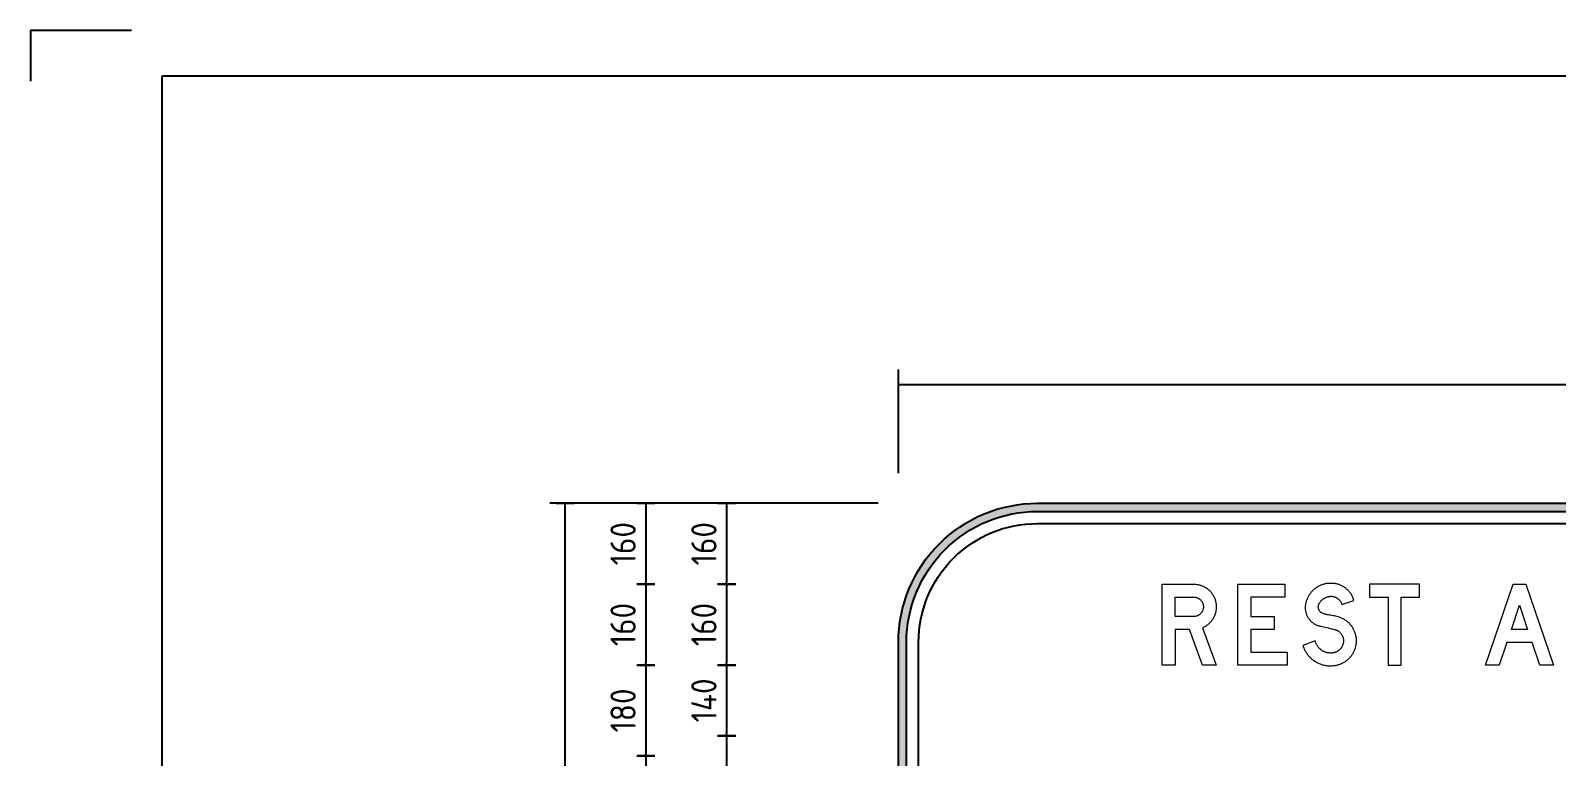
# Model space of a CAD drawing. Extents: x 0 to 420, y 0 to 297.
# Drawn here: x 0 to 151, y 225.2 to 297 of the extents above; entities that cross this region are included whole.
import ezdxf
from ezdxf.enums import TextEntityAlignment as Align

# ---------------------------------------------------------------- set-up
doc = ezdxf.new("R2010")
doc.units = 0
doc.header["$LTSCALE"] = 0.3
doc.layers.get('0').update_dxf_attribs({"linetype": 'CONTINUOUS'})
doc.layers.get('DEFPOINTS').update_dxf_attribs({"linetype": 'CONTINUOUS'})
for name, color, linetype in [('BLUE', 162, 'CONTINUOUS'), ('L18', 4, 'CONTINUOUS'), ('T25', 1, 'CONTINUOUS'), ('TBLK18', 4, 'CONTINUOUS'), ('TBLK25', 1, 'CONTINUOUS'), ('TBLK35', 3, 'CONTINUOUS'), ('TBLK50', 7, 'CONTINUOUS')]:
    doc.layers.add(name, color=color, linetype=linetype)
doc.styles.add('ISO', font='iso.shx')
doc.dimstyles.new('SIGNSDIM', dxfattribs={"dimtxt": 2.5, "dimasz": 0.2, "dimexe": 1.5, "dimexo": 2, "dimgap": 1, "dimtad": 1, "dimtoh": 1, "dimdec": 4, "dimlfac": 20, "dimrnd": 1, "dimdsep": 46, "dimtxsty": 'ISO', "dimblk": 'SGNDIM', "dimcen": 2.5, "dimse2": 1, "dimadec": 0, "dimazin": 0, "dimtfac": 1, "dimtdec": 4, "dimtix": 1, "dimtmove": 0, "dimatfit": 3, "dimldrblk": 'SGNDIM', "dimfxl": 1, "dimtolj": 1, "dimtzin": 0, "dimarcsym": 0})

# ---------------------------------------------------------------- blocks, each defined once
blk = doc.blocks.new('A3BBLK')
at = {"layer": 'TBLK25'}
for p, q in [((10, 297), (0, 297)), ((0, 297), (0, 292))]:
    blk.add_line(p, q, dxfattribs=at)
at = {"layer": 'TBLK50'}
for p, q in [((415.5, 292.5), (13, 292.5)), ((13, 292.5), (13, 4.5))]:
    blk.add_line(p, q, dxfattribs=at)
blk = doc.blocks.new('a3_in_vtblk std dwg')
blk.add_blockref('A3BBLK', (0, 0))
at = {"layer": 'TBLK18', "style": 'ISO'}
blk.add_attdef('MR_DIRECTORATE', text='', height=1.5, dxfattribs=at).set_placement((381.5, 68.12), align=Align.CENTER)
for tag, p in [('STREET_NAME', (355.51, 62.1)), ('SUBURB_POSTCODE', (388.49, 62.1)), ('TELEPHONE_NO.', (368.31, 59.84)), ('FAX_NO.', (393.56, 59.84))]:
    blk.add_attdef(tag, p, '', height=1.5, dxfattribs=at)
at = {"layer": 'TBLK25', "style": 'ISO'}
for tag, height, p in [('MR_BRANCH', 2, (381.5, 65.2)), ('ROAD_SECTION', 1.75, (384.5, 29.16)), ('SLK', 1.75, (384.5, 26.11)), ('CHAINAGE', 1.75, (384.5, 19.21))]:
    blk.add_attdef(tag, text='', height=height, dxfattribs=at).set_placement(p, align=Align.CENTER)
for tag, p, height in [('FILE_NUMBER', (371.77, 54.24), 2.5), ('DESIGNED_/_DRAWN', (371.77, 49.49), 2), ('VERIFIED', (371.77, 44.49), 2), ('APPROVED', (371.77, 39.49), 2), ('LOCAL_AUTHORITY', (370.48, 16.73), 1.25)]:
    blk.add_attdef(tag, p, '', height=height, dxfattribs=at)
at = {"layer": 'TBLK35', "style": 'ISO', "width": 0.9}
for tag, p in [('ROAD_PROJECT&NUMBER', (384.5, 32.23)), ('DRAWING_DESCRIPTION', (384.5, 22.29))]:
    blk.add_attdef(tag, text='', height=2.5, dxfattribs=at).set_placement(p, align=Align.CENTER)
at = {"layer": 'TBLK50', "style": 'ISO'}
blk.add_attdef('MRWA_DRG_NUMBER', (356.29, 6.08), '', height=5, dxfattribs=at)
blk = doc.blocks.new('SGNDIM')
for p, q in [((0, 0), (-1, 0)), ((0, 4.5), (0, -4.5))]:
    blk.add_line(p, q)
blk = doc.blocks.new('*D14')
at = {"layer": 'DEFPOINTS', "color": 0, "transparency": 16777216}
for p in [(265.89, 261.98), (85.89, 251.2), (265.89, 251.2)]:
    blk.add_point(p, dxfattribs=at)
at = {"layer": 'T25', "color": 0, "lineweight": -2, "transparency": 16777216}
for p, q in [((85.89, 253.2), (85.89, 263.48)), ((265.89, 253.2), (265.89, 263.48)), ((86.09, 261.98), (265.69, 261.98))]:
    blk.add_line(p, q, dxfattribs=at)
at = {"layer": 'T25', "color": 0, "lineweight": -2, "transparency": 16777216, "xscale": 0.2, "yscale": 0.2, "zscale": 0.2, "rotation": 180}
blk.add_blockref('SGNDIM', (85.89, 261.98), dxfattribs=at)
at = {"layer": 'T25', "color": 0, "lineweight": -2, "transparency": 16777216, "xscale": 0.2, "yscale": 0.2, "zscale": 0.2}
blk.add_blockref('SGNDIM', (265.89, 261.98), dxfattribs=at)
at = {"layer": 'T25', "color": 0, "transparency": 16777216, "insert": (175.89, 264.23), "char_height": 2.5, "attachment_point": 5, "style": 'ISO'}
blk.add_mtext('\\A1;3600', dxfattribs=at)
blk = doc.blocks.new('*D32')
at = {"layer": 'DEFPOINTS', "color": 0, "transparency": 16777216}
for p in [(79.89, 225.24), (60.89, 175.24), (79.89, 175.24)]:
    blk.add_point(p, dxfattribs=at)
at = {"layer": 'T25', "color": 0, "lineweight": -2, "transparency": 16777216}
blk.add_line((60.89, 225.04), (60.89, 175.44), dxfattribs=at)
at = {"layer": 'T25', "color": 0, "lineweight": -2, "transparency": 16777216, "xscale": 0.2, "yscale": 0.2, "zscale": 0.2}
for p, rotation in [((60.89, 225.24), 90), ((60.89, 175.24), 270)]:
    blk.add_blockref('SGNDIM', p, dxfattribs=dict(at, rotation=rotation))
at = {"layer": 'T25', "color": 0, "transparency": 16777216, "insert": (58.64, 200.24), "char_height": 2.5, "attachment_point": 5, "rotation": 90, "style": 'ISO'}
blk.add_mtext('\\A1;1000', dxfattribs=at)
blk = doc.blocks.new('*D33')
at = {"layer": 'DEFPOINTS', "color": 0, "transparency": 16777216}
for p in [(67.32, 234.23), (60.89, 225.24), (67.32, 225.24)]:
    blk.add_point(p, dxfattribs=at)
at = {"layer": 'T25', "color": 0, "lineweight": -2, "transparency": 16777216}
blk.add_line((60.89, 234.03), (60.89, 225.44), dxfattribs=at)
at = {"layer": 'T25', "color": 0, "lineweight": -2, "transparency": 16777216, "xscale": 0.2, "yscale": 0.2, "zscale": 0.2}
for p, rotation in [((60.89, 234.23), 90), ((60.89, 225.24), 270)]:
    blk.add_blockref('SGNDIM', p, dxfattribs=dict(at, rotation=rotation))
at = {"layer": 'T25', "color": 0, "transparency": 16777216, "insert": (58.64, 229.73), "char_height": 2.5, "attachment_point": 5, "rotation": 90, "style": 'ISO'}
blk.add_mtext('\\A1;180', dxfattribs=at)
blk = doc.blocks.new('*D34')
at = {"layer": 'DEFPOINTS', "color": 0, "transparency": 16777216}
for p in [(79.89, 242.23), (60.89, 234.23), (79.89, 234.23)]:
    blk.add_point(p, dxfattribs=at)
at = {"layer": 'T25', "color": 0, "lineweight": -2, "transparency": 16777216}
blk.add_line((60.89, 242.03), (60.89, 234.43), dxfattribs=at)
at = {"layer": 'T25', "color": 0, "lineweight": -2, "transparency": 16777216, "xscale": 0.2, "yscale": 0.2, "zscale": 0.2}
for p, rotation in [((60.89, 242.23), 90), ((60.89, 234.23), 270)]:
    blk.add_blockref('SGNDIM', p, dxfattribs=dict(at, rotation=rotation))
at = {"layer": 'T25', "color": 0, "transparency": 16777216, "insert": (58.64, 238.23), "char_height": 2.5, "attachment_point": 5, "rotation": 90, "style": 'ISO'}
blk.add_mtext('\\A1;160', dxfattribs=at)
blk = doc.blocks.new('*D35')
at = {"layer": 'DEFPOINTS', "color": 0, "transparency": 16777216}
for p in [(79.89, 250.23), (60.89, 242.23), (79.89, 242.23)]:
    blk.add_point(p, dxfattribs=at)
at = {"layer": 'T25', "color": 0, "lineweight": -2, "transparency": 16777216}
for p, q in [((77.89, 250.23), (59.39, 250.23)), ((60.89, 250.03), (60.89, 242.43))]:
    blk.add_line(p, q, dxfattribs=at)
at = {"layer": 'T25', "color": 0, "lineweight": -2, "transparency": 16777216, "xscale": 0.2, "yscale": 0.2, "zscale": 0.2}
for p, rotation in [((60.89, 250.23), 90), ((60.89, 242.23), 270)]:
    blk.add_blockref('SGNDIM', p, dxfattribs=dict(at, rotation=rotation))
at = {"layer": 'T25', "color": 0, "transparency": 16777216, "insert": (58.64, 246.23), "char_height": 2.5, "attachment_point": 5, "rotation": 90, "style": 'ISO'}
blk.add_mtext('\\A1;160', dxfattribs=at)
blk = doc.blocks.new('*D65')
at = {"layer": 'DEFPOINTS', "color": 0, "transparency": 16777216}
for p in [(79.89, 250.23), (52.89, 165.23), (79.89, 165.23)]:
    blk.add_point(p, dxfattribs=at)
at = {"layer": 'T25', "color": 0, "lineweight": -2, "transparency": 16777216}
for p, q in [((77.89, 250.23), (51.39, 250.23)), ((52.89, 250.03), (52.89, 165.43)), ((77.89, 165.23), (51.39, 165.23))]:
    blk.add_line(p, q, dxfattribs=at)
at = {"layer": 'T25', "color": 0, "lineweight": -2, "transparency": 16777216, "xscale": 0.2, "yscale": 0.2, "zscale": 0.2}
for p, rotation in [((52.89, 250.23), 90), ((52.89, 165.23), 270)]:
    blk.add_blockref('SGNDIM', p, dxfattribs=dict(at, rotation=rotation))
at = {"layer": 'T25', "color": 0, "transparency": 16777216, "insert": (50.64, 207.73), "char_height": 2.5, "attachment_point": 5, "rotation": 90, "style": 'ISO'}
blk.add_mtext('\\A1;1700', dxfattribs=at)
blk = doc.blocks.new('*D68')
at = {"layer": 'DEFPOINTS', "color": 0, "transparency": 16777216}
for p in [(87.88, 227.22), (68.89, 214.47), (87.88, 214.47)]:
    blk.add_point(p, dxfattribs=at)
at = {"layer": 'T25', "color": 0, "lineweight": -2, "transparency": 16777216}
blk.add_line((68.89, 227.02), (68.89, 214.67), dxfattribs=at)
at = {"layer": 'T25', "color": 0, "lineweight": -2, "transparency": 16777216, "xscale": 0.2, "yscale": 0.2, "zscale": 0.2}
for p, rotation in [((68.89, 227.22), 90), ((68.89, 214.47), 270)]:
    blk.add_blockref('SGNDIM', p, dxfattribs=dict(at, rotation=rotation))
at = {"layer": 'T25', "color": 0, "transparency": 16777216, "insert": (66.64, 220.85), "char_height": 2.5, "attachment_point": 5, "rotation": 90, "style": 'ISO'}
blk.add_mtext('\\A1;255', dxfattribs=at)
blk = doc.blocks.new('*D69')
at = {"layer": 'DEFPOINTS', "color": 0, "transparency": 16777216}
for p in [(85.89, 242.23), (68.89, 234.23), (85.89, 234.23)]:
    blk.add_point(p, dxfattribs=at)
at = {"layer": 'T25', "color": 0, "lineweight": -2, "transparency": 16777216}
blk.add_line((68.89, 242.03), (68.89, 234.43), dxfattribs=at)
at = {"layer": 'T25', "color": 0, "lineweight": -2, "transparency": 16777216, "xscale": 0.2, "yscale": 0.2, "zscale": 0.2}
for p, rotation in [((68.89, 242.23), 90), ((68.89, 234.23), 270)]:
    blk.add_blockref('SGNDIM', p, dxfattribs=dict(at, rotation=rotation))
at = {"layer": 'T25', "color": 0, "transparency": 16777216, "insert": (66.64, 238.23), "char_height": 2.5, "attachment_point": 5, "rotation": 90, "style": 'ISO'}
blk.add_mtext('\\A1;160', dxfattribs=at)
blk = doc.blocks.new('*D70')
at = {"layer": 'DEFPOINTS', "color": 0, "transparency": 16777216}
for p in [(85.89, 250.23), (68.89, 242.23), (85.89, 242.23)]:
    blk.add_point(p, dxfattribs=at)
at = {"layer": 'T25', "color": 0, "lineweight": -2, "transparency": 16777216}
for p, q in [((83.89, 250.23), (67.39, 250.23)), ((68.89, 250.03), (68.89, 242.43))]:
    blk.add_line(p, q, dxfattribs=at)
at = {"layer": 'T25', "color": 0, "lineweight": -2, "transparency": 16777216, "xscale": 0.2, "yscale": 0.2, "zscale": 0.2}
for p, rotation in [((68.89, 250.23), 90), ((68.89, 242.23), 270)]:
    blk.add_blockref('SGNDIM', p, dxfattribs=dict(at, rotation=rotation))
at = {"layer": 'T25', "color": 0, "transparency": 16777216, "insert": (66.64, 246.23), "char_height": 2.5, "attachment_point": 5, "rotation": 90, "style": 'ISO'}
blk.add_mtext('\\A1;160', dxfattribs=at)
blk = doc.blocks.new('*D83')
at = {"layer": 'DEFPOINTS', "color": 0, "transparency": 16777216}
for p in [(74.34, 234.23), (68.89, 227.22), (74.34, 227.22)]:
    blk.add_point(p, dxfattribs=at)
at = {"layer": 'T25', "color": 0, "lineweight": -2, "transparency": 16777216}
blk.add_line((68.89, 234.03), (68.89, 227.42), dxfattribs=at)
at = {"layer": 'T25', "color": 0, "lineweight": -2, "transparency": 16777216, "xscale": 0.2, "yscale": 0.2, "zscale": 0.2}
for p, rotation in [((68.89, 234.23), 90), ((68.89, 227.22), 270)]:
    blk.add_blockref('SGNDIM', p, dxfattribs=dict(at, rotation=rotation))
at = {"layer": 'T25', "color": 0, "transparency": 16777216, "insert": (66.64, 230.73), "char_height": 2.5, "attachment_point": 5, "rotation": 90, "style": 'ISO'}
blk.add_mtext('\\A1;140', dxfattribs=at)

msp = doc.modelspace()

# ---------------------------------------------------------------- hatches: boundary and pattern name
at = {"layer": 'BLUE'}
h = msp.add_hatch(color=256, dxfattribs=at)
edge = h.paths.add_edge_path(flags=16)
edge.add_line((86.6851632, 178.9773906), (86.6851632, 236.4773906))
edge.add_arc((99.6351632, 236.4773906), 12.95, 90, 180, ccw=False)
edge.add_line((99.6351632, 249.4273906), (252.1351632, 249.4273906))
edge.add_arc((252.1351632, 236.4773906), 12.95, 0, 90, ccw=False)
edge.add_line((265.0851632, 236.4773906), (265.0851632, 178.9773906))
edge.add_arc((252.1351632, 178.9773906), 12.95, 270, 360, ccw=False)
edge.add_line((252.1351632, 166.0273906), (99.6351632, 166.0273906))
edge.add_arc((99.6351632, 178.9773906), 12.95, 180, 270, ccw=False)
edge = h.paths.add_edge_path()
edge.add_line((85.8851632, 178.9773906), (85.8851632, 236.4773906))
edge.add_arc((99.6351632, 236.4773906), 13.75, 90, 180, ccw=False)
edge.add_line((99.6351632, 250.2273906), (252.1351632, 250.2273906))
edge.add_arc((252.1351632, 236.4773906), 13.75, 0, 90, ccw=False)
edge.add_line((265.8851632, 236.4773906), (265.8851632, 178.9773906))
edge.add_arc((252.1351632, 178.9773906), 13.75, -90, 0, ccw=False)
edge.add_line((252.1351632, 165.2273906), (99.6351632, 165.2273906))
edge.add_arc((99.6351632, 178.9773906), 13.75, 180, 270, ccw=False)

# ---------------------------------------------------------------- linework, layer by layer
for points in [[(85.8851632, 178.9773906), (85.8851632, 236.4773906, -0.4142135624), (99.6351632, 250.2273906), (252.1351632, 250.2273906, -0.4142135624), (265.8851632, 236.4773906), (265.8851632, 178.9773906, -0.4142135624), (252.1351632, 165.2273906), (99.6351632, 165.2273906, -0.4142135624)], [(86.6851632, 178.9773906), (86.6851632, 236.4773906, -0.4142135624), (99.6351632, 249.4273906), (252.1351632, 249.4273906, -0.4142135624), (265.0851632, 236.4773906), (265.0851632, 178.9773906, -0.4142135624), (252.1351632, 166.0273906), (99.6351632, 166.0273906, -0.4142135624)], [(87.8851632, 178.9773906), (87.8851632, 236.4773906, -0.4142135624), (99.6351632, 248.2273906), (252.1351632, 248.2273906, -0.4142135624), (263.8851632, 236.4773906), (263.8851632, 178.9773906, -0.4142135624), (252.1351632, 167.2273906), (99.6351632, 167.2273906, -0.4142135624)]]:
    msp.add_lwpolyline(points, format="xyb", close=True, dxfattribs=at)
at = {"layer": 'BLUE', "lineweight": 0}
for points in [[(115.9887949, 237.9092401), (117.3415699, 234.2266861), (115.9887949, 234.2266861), (114.704342, 237.7452673), (113.2695807, 237.7452673), (113.2695807, 234.2266861), (111.9851277, 234.2266861), (111.9851277, 242.2271883), (115.1074416, 242.2271883), (115.1825957, 242.2271883), (115.2577499, 242.2203561), (115.3329041, 242.2203561), (115.4080582, 242.2066917), (115.4900446, 242.1998596), (115.5651987, 242.1861952), (115.6403529, 242.1656986), (115.7086749, 242.145202), (115.783829, 242.1247054), (115.8589832, 242.1042088), (115.9273052, 242.07688), (116.0024593, 242.042719), (116.0707813, 242.0153902), (116.1391033, 241.9812293), (116.2074252, 241.9470683), (116.268915, 241.9060751), (116.337237, 241.8650819), (116.3987267, 241.8240887), (116.4602165, 241.7762634), (116.5217063, 241.728438), (116.583196, 241.6806126), (116.6378536, 241.625955), (116.6925112, 241.5781297), (116.7471688, 241.5234721), (116.7949941, 241.4619823), (116.8428195, 241.4073247), (116.8906449, 241.345835), (116.9384703, 241.2843452), (116.9794634, 241.2228554), (117.0204566, 241.1545335), (117.0614498, 241.0862115), (117.0956108, 241.0178895), (117.1297718, 240.9495676), (117.1639327, 240.8812456), (117.1912615, 240.8129236), (117.2185903, 240.7377695), (117.2390869, 240.6694475), (117.2664157, 240.5942933), (117.2800801, 240.5191392), (117.3005767, 240.443985), (117.3142411, 240.3688309), (117.3279055, 240.2936767), (117.3347377, 240.2185225), (117.3415699, 240.1433684), (117.3415699, 240.0682142), (117.3415699, 239.9862278), (117.3415699, 239.9110737), (117.3415699, 239.8359195), (117.3347377, 239.7607654), (117.3279055, 239.6856112), (117.3142411, 239.6172892), (117.3005767, 239.5421351), (117.2869123, 239.4669809), (117.2664157, 239.3918267), (117.2459191, 239.3235048), (117.2254225, 239.2483506), (117.1980937, 239.1800286), (117.1707649, 239.1117067), (117.136604, 239.0433847), (117.1092752, 238.9750627), (117.0751142, 238.9067408), (117.034121, 238.8384188), (116.9931278, 238.776929), (116.9521347, 238.7154393), (116.9111415, 238.6539495), (116.8633161, 238.5924597), (116.8223229, 238.53097), (116.7676653, 238.4763124), (116.71984, 238.4216548), (116.6651824, 238.3669972), (116.6105248, 238.3191719), (116.5558672, 238.2645143), (116.5012097, 238.2166889), (116.4397199, 238.1688635), (116.3782301, 238.1278704), (116.3167404, 238.0868772), (116.2552506, 238.045884), (116.1869286, 238.011723), (116.1186067, 237.9707298), (116.0571169, 237.9365689)], [(119.4732152, 242.2271883), (124.1122767, 242.2271883), (124.1122767, 240.9495676), (120.750836, 240.9495676), (120.750836, 239.0297203), (123.0737828, 239.0297203), (123.0737828, 237.7452673), (120.750836, 237.7452673), (120.750836, 235.5111391), (124.3514036, 235.5111391), (124.3514036, 234.2266861), (119.4732152, 234.2266861), (119.4732152, 242.2271883)], [(128.6420231, 242.3091747), (128.5600367, 242.3091747), (128.4848826, 242.3023425), (128.4028962, 242.2955103), (128.327742, 242.2886781), (128.2457557, 242.2818459), (128.1637693, 242.2681815), (128.0886152, 242.2476849), (128.013461, 242.2271883), (127.9314746, 242.2066917), (127.8563205, 242.1861952), (127.7811663, 242.1588664), (127.7060122, 242.1315376), (127.6376902, 242.0973766), (127.562536, 242.0700478), (127.4873819, 242.0290546), (127.4190599, 241.9948937), (127.3507379, 241.9539005), (127.282416, 241.9129073), (127.214094, 241.8650819), (127.1526042, 241.8240887), (127.0911145, 241.7762634), (127.0296247, 241.7216058), (126.9681349, 241.6737804), (126.9066451, 241.6191228), (126.8519876, 241.5576331), (126.79733, 241.5029755), (126.7426724, 241.4414857), (126.6948471, 241.379996), (126.6401895, 241.3185062), (126.5991963, 241.2501842), (126.5513709, 241.1886945), (126.5103777, 241.1203725), (126.4693846, 241.0520505), (126.4283914, 240.9837286), (126.3942304, 240.9085744), (126.3600694, 240.8402524), (126.3259084, 240.7650983), (126.2985796, 240.6899441), (126.2712509, 240.6147899), (126.2507543, 240.5396358), (126.2302577, 240.4644816), (126.2097611, 240.3824952), (126.1892645, 240.3073411), (126.1756001, 240.2253547), (126.1619357, 240.1502006), (126.1551035, 240.0818786), (126.1482713, 240.0067244), (126.1482713, 239.9384025), (126.1482713, 239.8700805), (126.1482713, 239.8017585), (126.1551035, 239.7334366), (126.1619357, 239.6651146), (126.1756001, 239.5899604), (126.1892645, 239.5216385), (126.2029289, 239.4601487), (126.2165933, 239.3918267), (126.2370899, 239.3235048), (126.2644187, 239.2551828), (126.2849153, 239.193693), (126.312244, 239.1253711), (126.346405, 239.0638813), (126.380566, 239.0023915), (126.414727, 238.9409018), (126.448888, 238.8862442), (126.4898812, 238.8247544), (126.5308743, 238.7700968), (126.5718675, 238.7154393), (126.6196929, 238.6607817), (126.6675183, 238.6129563), (126.7153436, 238.5651309), (126.763169, 238.5173056), (126.8178266, 238.4694802), (126.8724842, 238.428487), (126.9271417, 238.3874938), (126.9886315, 238.3465007), (127.0432891, 238.3055075), (127.1047788, 238.2713465), (127.1662686, 238.2440177), (127.2277584, 238.2098567), (127.2892482, 238.1825279), (127.3507379, 238.1551991), (127.4190599, 238.1347026), (127.4805497, 238.114206), (127.5488716, 238.0937094), (127.6171936, 238.080045), (127.6855156, 238.0663806), (127.8289917, 238.0390518), (127.9724678, 238.011723), (128.115944, 237.977562), (128.2594201, 237.9434011), (128.4028962, 237.9092401), (128.6146943, 237.8545825), (128.8264924, 237.7999249), (129.0451227, 237.7452673), (129.0929481, 237.731603), (129.1476056, 237.7179386), (129.2022632, 237.697442), (129.2500886, 237.6769454), (129.297914, 237.6564488), (129.3457393, 237.62912), (129.3935647, 237.6017912), (129.4413901, 237.5676302), (129.4823833, 237.5334693), (129.5302087, 237.4993083), (129.5712018, 237.4651473), (129.6053628, 237.4241541), (129.646356, 237.3831609), (129.680517, 237.3421677), (129.714678, 237.3011746), (129.7420067, 237.2533492), (129.7761677, 237.2055238), (129.8034965, 237.1576984), (129.8239931, 237.1098731), (129.8444897, 237.0620477), (129.8649863, 237.0073901), (129.8854829, 236.9595647), (129.8991473, 236.9049072), (129.9128117, 236.8502496), (129.9196439, 236.795592), (129.9264761, 236.7409344), (129.9333083, 236.6862769), (129.9333083, 236.6316193), (129.9333083, 236.5769617), (129.9264761, 236.5223042), (129.9196439, 236.4676466), (129.9128117, 236.412989), (129.8991473, 236.3583314), (129.8854829, 236.3036739), (129.8718185, 236.2490163), (129.8513219, 236.1943587), (129.8308253, 236.1465333), (129.8103287, 236.0918758), (129.7829999, 236.0440504), (129.7556711, 235.996225), (129.7215102, 235.9483996), (129.6873492, 235.9005743), (129.6531882, 235.8527489), (129.6190272, 235.8117557), (129.578034, 235.7707625), (129.5370409, 235.7366015), (129.4960477, 235.6956084), (129.4482223, 235.6614474), (129.4072291, 235.6272864), (129.3594037, 235.5999576), (129.3115784, 235.5726288), (129.2569208, 235.5453), (129.2090954, 235.5179712), (129.1544378, 235.4974747), (129.0997803, 235.4769781), (129.0519549, 235.4633137), (128.9972973, 235.4496493), (128.9358075, 235.4359849), (128.88115, 235.4291527), (128.8196602, 235.4223205), (128.7581704, 235.4154883), (128.6966807, 235.4154883), (128.6283587, 235.4154883), (128.5668689, 235.4154883), (128.5053792, 235.4223205), (128.4438894, 235.4291527), (128.3823996, 235.4359849), (128.3209098, 235.4496493), (128.2594201, 235.4701459), (128.1979303, 235.4838103), (128.1364405, 235.5043069), (128.0749508, 235.5248034), (128.0202932, 235.5521322), (127.9656356, 235.579461), (127.9041459, 235.6067898), (127.8494883, 235.6409508), (127.8016629, 235.6682796), (127.7470053, 235.7092728), (127.69918, 235.7434337), (127.6445224, 235.7844269), (127.596697, 235.8254201), (127.5557038, 235.8664133), (127.5078785, 235.9142387), (127.4668853, 235.962064), (127.4258921, 236.0098894), (127.3917311, 236.0577148), (127.3507379, 236.1123724), (127.3165769, 236.1670299), (127.282416, 236.2216875), (127.2550872, 236.2763451), (127.2277584, 236.3310026), (127.2004296, 236.3856602), (127.179933, 236.44715), (127.1594364, 236.5086398), (127.1389398, 236.5701295), (127.1252754, 236.6316193), (125.9228088, 236.1465333), (125.9501376, 236.064547), (125.9774664, 235.9893928), (126.0116274, 235.9074065), (126.0457884, 235.8322523), (126.0799494, 235.7502659), (126.1209425, 235.6751118), (126.1619357, 235.5999576), (126.2029289, 235.5316356), (126.2507543, 235.4564815), (126.2985796, 235.3881595), (126.346405, 235.3130053), (126.3942304, 235.2446834), (126.448888, 235.1831936), (126.5035455, 235.1148716), (126.5582031, 235.0533819), (126.6196929, 234.9918921), (126.6811827, 234.9304023), (126.7426724, 234.8757448), (126.8109944, 234.8210872), (126.8724842, 234.7664296), (126.9408061, 234.711772), (127.0091281, 234.6639467), (127.0842823, 234.6161213), (127.1526042, 234.5682959), (127.2277584, 234.5273027), (127.3029126, 234.4863096), (127.3780667, 234.4453164), (127.4532209, 234.4111554), (127.528375, 234.3769944), (127.6103614, 234.3428334), (127.6923478, 234.3155046), (127.7675019, 234.2881759), (127.8494883, 234.2608471), (127.9314746, 234.2403505), (128.0202932, 234.2198539), (128.1022796, 234.2061895), (128.1842659, 234.1925251), (128.2662523, 234.1788607), (128.3550708, 234.1651963), (128.4370572, 234.1583641), (128.5258757, 234.1583641), (128.6078621, 234.1515319), (128.6898485, 234.1515319), (128.778667, 234.1583641), (128.8606534, 234.1651963), (128.9494719, 234.1720285), (129.0314583, 234.1788607), (129.1134447, 234.1925251), (129.2022632, 234.2130217), (129.2842496, 234.2266861), (129.3594037, 234.2471827), (129.4345579, 234.2676793), (129.5097121, 234.2881759), (129.5848662, 234.3155046), (129.6600204, 234.3428334), (129.7351746, 234.3769944), (129.8034965, 234.4111554), (129.8786507, 234.4453164), (129.9469726, 234.4794774), (130.0152946, 234.5204705), (130.0836166, 234.5614637), (130.1451064, 234.6092891), (130.2134283, 234.6502823), (130.2749181, 234.6981077), (130.3364079, 234.7527652), (130.3978976, 234.8005906), (130.4525552, 234.8552482), (130.5072128, 234.9099057), (130.5618703, 234.9713955), (130.6165279, 235.0260531), (130.6643533, 235.0875429), (130.7190109, 235.1490326), (130.760004, 235.2173546), (130.8078294, 235.2788444), (130.8488226, 235.3471663), (130.8898158, 235.4154883), (130.930809, 235.4838103), (130.9649699, 235.5589644), (130.9991309, 235.6272864), (131.0264597, 235.7024406), (131.0606207, 235.7707625), (131.0811173, 235.8459167), (131.1084461, 235.9210708), (131.1289427, 236.0030572), (131.1494393, 236.0782114), (131.1631036, 236.1533655), (131.176768, 236.2285197), (131.1904324, 236.3105061), (131.2040968, 236.3856602), (131.210929, 236.4676466), (131.210929, 236.5428007), (131.210929, 236.6247871), (131.210929, 236.7067735), (131.210929, 236.7819276), (131.2040968, 236.863914), (131.1972646, 236.9390681), (131.1836002, 237.0142223), (131.1699358, 237.0962087), (131.1494393, 237.1713628), (131.1357749, 237.246517), (131.1152783, 237.3216712), (131.0879495, 237.3968253), (131.0606207, 237.4719795), (131.0332919, 237.5471336), (131.0059631, 237.6222878), (130.9718021, 237.6906098), (130.9376412, 237.7589317), (130.896648, 237.8340859), (130.8556548, 237.9024079), (130.8146616, 237.9638976), (130.7736684, 238.0322196), (130.7258431, 238.0937094), (130.6780177, 238.1551991), (130.6233601, 238.2166889), (130.5755347, 238.2781787), (130.5208772, 238.3328363), (130.4662196, 238.3874938), (130.4047298, 238.4421514), (130.3432401, 238.496809), (130.2817503, 238.5446344), (130.2202605, 238.5924597), (130.1587707, 238.6402851), (130.0904488, 238.6812783), (130.0221268, 238.7222715), (129.9538048, 238.7632646), (129.8854829, 238.7974256), (129.8171609, 238.8315866), (129.7420067, 238.8657476), (129.6736848, 238.8930764), (129.5985306, 238.9204052), (129.5233765, 238.947734), (129.4003969, 238.9887271), (129.2774174, 239.0228881), (129.1544378, 239.0502169), (129.0314583, 239.0843779), (128.9084788, 239.1048745), (128.778667, 239.1322033), (128.6556875, 239.1526999), (128.5327079, 239.1731964), (128.4028962, 239.1868608), (128.327742, 239.2005252), (128.2594201, 239.2141896), (128.1910981, 239.227854), (128.115944, 239.2483506), (128.047622, 239.2688472), (127.9793, 239.2893438), (127.9109781, 239.3166726), (127.8426561, 239.3508336), (127.8084951, 239.364498), (127.7675019, 239.3849945), (127.7333409, 239.4123233), (127.69918, 239.4396521), (127.6718512, 239.4601487), (127.6376902, 239.4943097), (127.6103614, 239.5216385), (127.5830326, 239.5557995), (127.562536, 239.5899604), (127.5352072, 239.6241214), (127.5147106, 239.6651146), (127.5010463, 239.6992756), (127.4805497, 239.7402688), (127.4668853, 239.7812619), (127.4600531, 239.8222551), (127.4532209, 239.8632483), (127.4463887, 239.9042415), (127.4395565, 239.9452347), (127.4395565, 239.9862278), (127.4395565, 240.027221), (127.4463887, 240.0682142), (127.4532209, 240.1092074), (127.4600531, 240.1502006), (127.4737175, 240.1911937), (127.4873819, 240.2321869), (127.5078785, 240.2731801), (127.5215428, 240.3073411), (127.5557038, 240.3619987), (127.5830326, 240.409824), (127.6171936, 240.4644816), (127.6581868, 240.512307), (127.6923478, 240.5601324), (127.7333409, 240.6011255), (127.7743341, 240.6421187), (127.8221595, 240.6831119), (127.8699849, 240.7241051), (127.9178102, 240.7650983), (127.9656356, 240.7992592), (128.013461, 240.826588), (128.0681186, 240.860749), (128.1227761, 240.8880778), (128.1774337, 240.9154066), (128.2320913, 240.9359032), (128.2867489, 240.9563998), (128.3482386, 240.9768964), (128.4028962, 240.9905607), (128.464386, 241.0042251), (128.5258757, 241.0178895), (128.5805333, 241.0247217), (128.6420231, 241.0315539), (128.6966807, 241.0315539), (128.7513382, 241.0315539), (128.7991636, 241.0247217), (128.8538212, 241.0178895), (128.9084788, 241.0110573), (128.9563041, 241.0042251), (129.0109617, 240.9905607), (129.0587871, 240.9700642), (129.1134447, 240.9563998), (129.16127, 240.9359032), (129.2090954, 240.9085744), (129.2569208, 240.8812456), (129.297914, 240.8539168), (129.3457393, 240.826588), (129.3867325, 240.792427), (129.4277257, 240.7582661), (129.4687189, 240.7241051), (129.5028799, 240.6899441), (129.5370409, 240.6489509), (129.5712018, 240.6079577), (129.6053628, 240.5601324), (129.6326916, 240.5191392), (129.6600204, 240.4713138), (129.6873492, 240.4234884), (129.7078458, 240.3756631), (129.7283424, 240.3278377), (129.7488389, 240.2800123), (129.7625033, 240.2253547), (130.9581377, 240.6284543), (130.9376412, 240.7036085), (130.9171446, 240.7719305), (130.8898158, 240.8470846), (130.8556548, 240.9154066), (130.828326, 240.9905607), (130.794165, 241.0588827), (130.7531719, 241.1272047), (130.7190109, 241.1955266), (130.6780177, 241.2570164), (130.6301923, 241.3253384), (130.5891991, 241.3868282), (130.5413738, 241.4483179), (130.4867162, 241.5029755), (130.4388908, 241.5644653), (130.3842332, 241.6191228), (130.3295757, 241.6737804), (130.2749181, 241.728438), (130.2134283, 241.7762634), (130.1519385, 241.8240887), (130.0904488, 241.8719141), (130.028959, 241.9129073), (129.9674692, 241.9539005), (129.8991473, 241.9948937), (129.8308253, 242.0358868), (129.7625033, 242.0700478), (129.6941814, 242.1042088), (129.6258594, 242.1315376), (129.5507052, 242.1588664), (129.4755511, 242.1861952), (129.4072291, 242.2135239), (129.332075, 242.2340205), (129.2569208, 242.2476849), (129.1817666, 242.2681815), (129.1066125, 242.2818459), (129.0314583, 242.2886781), (128.9494719, 242.3023425), (128.8743178, 242.3091747), (128.7991636, 242.3091747), (128.7171773, 242.3091747)], [(132.5158786, 242.2271883), (132.5158786, 240.9495676), (134.3537395, 240.9495676), (134.3537395, 234.2266861), (135.6313602, 234.2266861), (135.6313602, 240.9495676), (137.4692211, 240.9495676), (137.4692211, 242.2271883), (132.5158786, 242.2271883)], [(143.9939689, 234.2266861), (146.7131832, 242.2271883), (147.990804, 242.2271883), (150.7100182, 234.2266861), (149.3504111, 234.2266861), (148.5920373, 236.4676466), (146.1119499, 236.4676466), (145.3535761, 234.2266861), (143.9939689, 234.2266861)], [(115.1074416, 239.0297203), (113.2695807, 239.0297203), (113.2695807, 240.9495676), (115.1074416, 240.9495676), (115.1552669, 240.9495676), (115.2099245, 240.9427354), (115.2577499, 240.9359032), (115.3055753, 240.929071), (115.3534006, 240.9154066), (115.401226, 240.9017422), (115.4490514, 240.8880778), (115.4968768, 240.8675812), (115.5447021, 240.8470846), (115.5856953, 240.8197558), (115.6266885, 240.792427), (115.6745139, 240.7650983), (115.7086749, 240.7377695), (115.749668, 240.7036085), (115.783829, 240.6694475), (115.81799, 240.6352865), (115.852151, 240.5942933), (115.886312, 240.5533002), (115.9136408, 240.512307), (115.9409696, 240.4713138), (115.9614661, 240.4234884), (115.9819627, 240.3824952), (116.0024593, 240.3346699), (116.0229559, 240.2868445), (116.0366203, 240.2390191), (116.0434525, 240.1911937), (116.0571169, 240.1365362), (116.0639491, 240.0887108), (116.0639491, 240.0408854), (116.0639491, 239.9862278), (116.0639491, 239.9384025), (116.0639491, 239.8905771), (116.0571169, 239.8359195), (116.0434525, 239.7880941), (116.0366203, 239.7402688), (116.0229559, 239.6924434), (116.0024593, 239.644618), (115.9819627, 239.5967926), (115.9614661, 239.5489673), (115.9409696, 239.5079741), (115.9136408, 239.4669809), (115.886312, 239.4259877), (115.852151, 239.3849945), (115.81799, 239.3440014), (115.783829, 239.3098404), (115.749668, 239.2756794), (115.7086749, 239.2415184), (115.6745139, 239.2073574), (115.6266885, 239.1800286), (115.5856953, 239.1526999), (115.5447021, 239.1322033), (115.4968768, 239.1117067), (115.4490514, 239.0912101), (115.401226, 239.0775457), (115.3534006, 239.0570491), (115.3055753, 239.0502169), (115.2577499, 239.0365525), (115.2099245, 239.0365525), (115.1552669, 239.0297203)], [(148.1547767, 237.7452673), (146.5560427, 237.7452673), (147.3554097, 240.1502006), (148.1547767, 237.7452673)]]:
    msp.add_lwpolyline(points, close=True, dxfattribs=at)

# ---------------------------------------------------------------- block references
at = {"layer": 'L18'}
msp.add_blockref('a3_in_vtblk std dwg', (0.0000004, -0.0000002), dxfattribs=at)

# ---------------------------------------------------------------- dimensions: what is measured, and where the dimension line sits
at = {"layer": 'T25'}
dim = msp.add_linear_dim(base=(265.8851632, 261.9773906), p1=(85.8851632, 251.2023906), p2=(265.8851632, 251.2023906), dimstyle='SIGNSDIM', override={"dimse2": 0}, dxfattribs=at)
dim.commit()
dim.dimension.update_dxf_attribs({"geometry": '*D14', "text_midpoint": (175.8851632, 264.2273906)})
for base, p1, p2, override, picture, middle in [((52.8851632, 165.2273906), (79.8851632, 250.2273906), (79.8851632, 165.2273906), {"dimse2": 0}, '*D65', (50.6351632, 207.7273906)), ((60.8851632, 234.2273906), (79.8851632, 242.2273906), (79.8851632, 234.2273906), {"dimse1": 1}, '*D34', (58.6351632, 238.2273906)), ((68.8851632, 234.2273906), (85.8851632, 242.2273906), (85.8851632, 234.2273906), {"dimse1": 1}, '*D69', (66.6351632, 238.2273906)), ((60.8851632, 225.237197), (67.3221876, 234.2273906), (67.3221876, 225.237197), {"dimse1": 1}, '*D33', (58.6351632, 229.7322938)), ((68.8851632, 227.2235362), (74.3434298, 234.2273906), (74.3434298, 227.2235362), {"dimse1": 1}, '*D83', (66.6351632, 230.7254634)), ((68.8851632, 214.4742671), (87.8841887, 227.2235362), (87.8841887, 214.4742671), {"dimse1": 1}, '*D68', (66.6351632, 220.8489017)), ((60.8851632, 175.237197), (79.8851632, 225.237197), (79.8851632, 175.237197), {"dimse1": 1}, '*D32', (58.6351632, 200.237197))]:
    dim = msp.add_linear_dim(base=base, p1=p1, p2=p2, angle=90, dimstyle='SIGNSDIM', override=override, dxfattribs=at)
    dim.commit()
    dim.dimension.update_dxf_attribs({"geometry": picture, "text_midpoint": middle})
for base, p1, p2, picture, middle in [((60.8851632, 242.2273906), (79.8851632, 250.2273906), (79.8851632, 242.2273906), '*D35', (58.6351632, 246.2273906)), ((68.8851632, 242.2273906), (85.8851632, 250.2273906), (85.8851632, 242.2273906), '*D70', (66.6351632, 246.2273906))]:
    dim = msp.add_linear_dim(base=base, p1=p1, p2=p2, angle=90, dimstyle='SIGNSDIM', dxfattribs=at)
    dim.commit()
    dim.dimension.update_dxf_attribs({"geometry": picture, "text_midpoint": middle})

doc.saveas('drawing.dxf')
